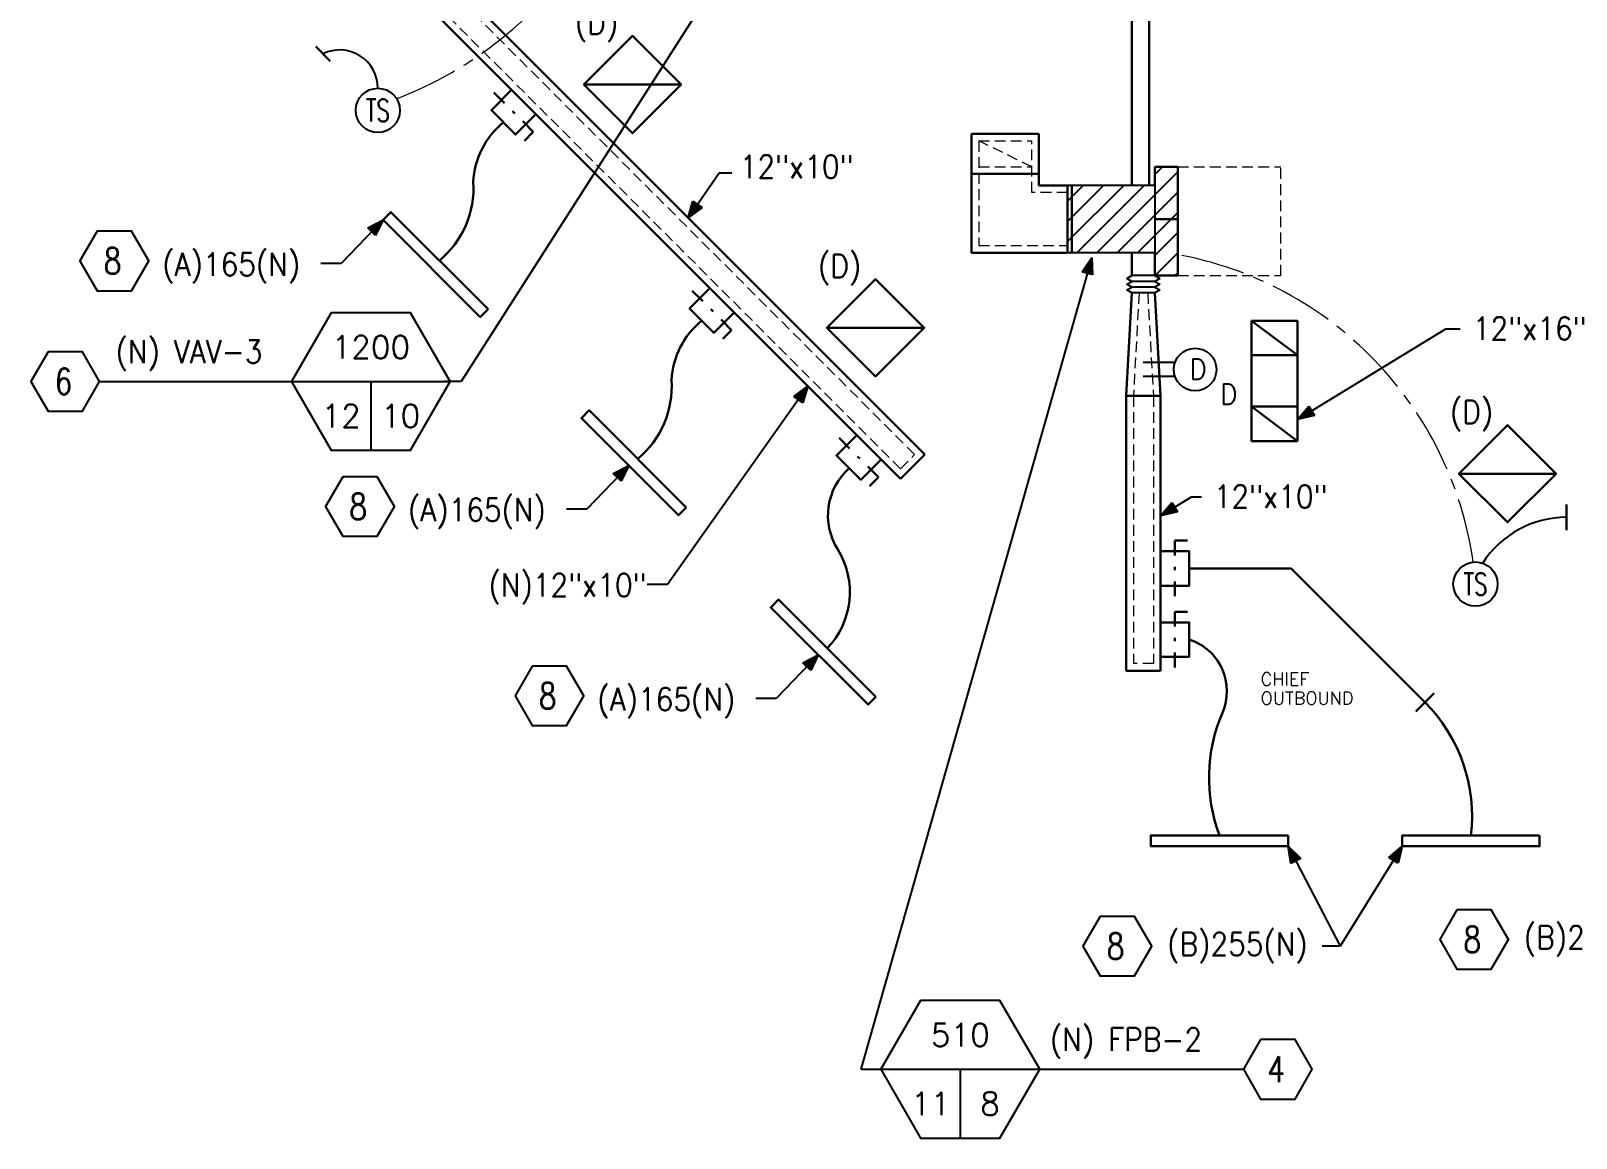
# Model space of a CAD drawing. Header units: inches. Extents: x 51 to 3278, y 66 to 1678.
# Drawn here: x 261 to 800, y 133 to 519 of the extents above; entities that cross this region are included whole.
import ezdxf
from ezdxf.enums import TextEntityAlignment as Align

# ---------------------------------------------------------------- set-up
doc = ezdxf.new("R2010")
doc.units = ezdxf.units.IN
doc.header["$LTSCALE"] = 30
doc.header["$MEASUREMENT"] = 0
for name, pattern in [('CENTER2', [1.125, 0.75, -0.125, 0.125, -0.125]), ('HIDDEN', [0.375, 0.25, -0.125]), ('HIDDEN2', [0.1875, 0.125, -0.0625])]:
    doc.linetypes.add(name, pattern=pattern)
for name, color, linetype, lineweight in [('E-FIRE-NEWW', 1, 'Continuous', 25), ('FLEX', 4, 'Continuous', 25), ('LIN', 4, 'HIDDEN2', 18), ('m-devc-text', 71, 'Continuous', 25), ('M-HATCH', 32, 'Continuous', 25), ('m-hvac-fpbs', 1, 'Continuous', 25), ('M-HVAC-NEWW-DIFF', 6, 'Continuous', 30), ('M-HVAC-NEWW-DUCT', 1, 'Continuous', 30), ('M-HVAC-NEWW-STAT', 3, 'Continuous', 25), ('M-HVAC-NEWW-STAT-WIRE', 2, 'CENTER2', 20), ('M-TEXT', 71, 'Continuous', 25), ('OEQUIP', 241, 'HIDDEN', 20)]:
    doc.layers.add(name, color=color, linetype=linetype, lineweight=lineweight)
doc.layers.add('ROOMNAMES', color=8, linetype='Continuous')
doc.styles.add('18STD', font='simplex.shx', dxfattribs={"height": 9})
doc.styles.add('A', font='SIMPLEX.shx', dxfattribs={"width": 0.9, "height": 8})
doc.styles.get("Standard").update_dxf_attribs({"font": 'simplex.shx'})
doc.dimstyles.get("Standard").update_dxf_attribs({"dimtxt": 0.18, "dimasz": 0.18, "dimexe": 0.18, "dimexo": 0.0625, "dimgap": 0.09, "dimtad": 0, "dimtih": 1, "dimtoh": 1, "dimdec": 4, "dimzin": 0, "dimdsep": 46, "dimtxsty": 'Standard', "dimcen": 0.09, "dimadec": 0, "dimazin": 0, "dimtfac": 1, "dimtdec": 4, "dimtofl": 0, "dimtmove": 0, "dimatfit": 3, "dimfxl": 1, "dimtolj": 1, "dimtzin": 0, "dimarcsym": 0})

# ---------------------------------------------------------------- blocks, each defined once
blk = doc.blocks.new('Hva-Dif06')
at = {"linetype": 'Continuous'}
blk.add_lwpolyline([(48, 3.82), (0, 3.82), (0, 0), (48, 0)], close=True, dxfattribs=at)
blk = doc.blocks.new('std-blk02')
blk.add_lwpolyline([(-0.0548, 0.1103), (-0.1173, 0.0021), (-0.0548, -0.1062), (0.0702, -0.1062), (0.1327, 0.0021), (0.0702, 0.1103)], close=True)
at = {"layer": 'M-TEXT', "width": 0.8}
blk.add_attdef('TYPE', text='', height=0.0938, dxfattribs=at).set_placement((0.0012, 0.0021), align=Align.MIDDLE)
blk = doc.blocks.new('Hva-Duc08')
for p, q in [((0, 0), (0, 1)), ((0, 1), (1, 1)), ((1, 1), (1, 0)), ((1, 0), (0, 0))]:
    blk.add_line(p, q)
at = {"linetype": 'HIDDEN'}
blk.add_line((0, 0), (1, 1), dxfattribs=at)
blk = doc.blocks.new('AHJ')
for p, q in [((-6, 2), (0, 0)), ((-6, -2), (-6, 2)), ((0, 0), (-6, -2))]:
    blk.add_line(p, q)
blk.add_solid([(0, 0), (-6, 2), (-6, -2)])
blk = doc.blocks.new('Hva-Tst03')
at = {"ltscale": 0.35}
blk.add_circle((0, 0), 0.0804, dxfattribs=at)
at = {"layer": 'm-devc-text', "width": 0.7}
blk.add_attdef('TS', text='', height=0.0802, dxfattribs=at).set_placement((0, 0), align=Align.MIDDLE)
blk = doc.blocks.new('Hva-Ret01')
at = {"ltscale": 0.5}
blk.add_lwpolyline([(0, 24), (24, 0), (0, 0), (0, 24), (24, 0), (24, 24)], close=True, dxfattribs=at)
blk = doc.blocks.new('HVA-bkt2')
blk.add_line((0, 0.046875), (0, -0.046875))
blk = doc.blocks.new('Hva-Ftg02')
blk.add_line((-0.1011, 0.0521), (-0.1011, 0.0975))
at = {"linetype": 'Continuous'}
for p, q in [((-0.0469, 0.0521), (-0.1011, 0.0521)), ((0.0059, 0.0521), (-0.0059, 0.0521)), ((0.1011, 0.0521), (0.0469, 0.0521))]:
    blk.add_line(p, q, dxfattribs=at)
blk.add_lwpolyline([(0.0625, 0), (0.0625, 0.1042), (-0.0625, 0.1042), (-0.0625, 0)])
blk = doc.blocks.new('Hva-Std03')
for p, q in [((-0.2887, 0), (0.2887, 0)), ((0, 0), (0, -0.25))]:
    blk.add_line(p, q)
blk.add_lwpolyline([(-0.1443, 0.25), (-0.2887, 0), (-0.1443, -0.25), (0.1443, -0.25), (0.2887, 0), (0.1443, 0.25)], close=True)
for p in [(0, 0.125), (-0.1083, -0.125), (0.1083, -0.125)]:
    blk.add_attdef('#', text='', height=0.0833).set_placement(p, align=Align.MIDDLE)

msp = doc.modelspace()

# ---------------------------------------------------------------- hatches: boundary and pattern name
at = {"layer": 'M-HATCH'}
h = msp.add_hatch(dxfattribs=at)
h.set_pattern_fill('ANSI31', color=256, scale=40, style=0)
h.set_pattern_definition([(45, (-9620.5273, -1693.8004), (-3.535534, 3.535534), [])])
h.paths.add_polyline_path([(653.16, 442.09), (653.16, 434.09), (661.16, 434.09), (661.16, 472.09), (653.16, 472.09), (653.16, 465.59), (622.66, 465.59), (622.66, 442.09)])

# ---------------------------------------------------------------- linework, layer by layer
at = {"layer": 'E-FIRE-NEWW'}
for p, q in [((660.24, 403.72), (649.05, 403.72)), ((660.24, 398.9), (649.05, 398.9))]:
    msp.add_line(p, q, dxfattribs=at)
msp.add_circle((667.22, 401.31), 7.43, dxfattribs=at)
at = {"layer": 'FLEX'}
for p, q in [((643.41, 433.09), (645.16, 434.09)), ((645.16, 432.09), (643.41, 433.09)), ((643.41, 431.09), (645.16, 432.09)), ((653.16, 434.09), (645.16, 434.09)), ((653.16, 432.09), (645.16, 432.09)), ((653.16, 434.09), (654.91, 433.09)), ((654.91, 433.09), (653.16, 432.09)), ((653.16, 432.09), (654.91, 431.09)), ((645.16, 430.09), (643.41, 431.09)), ((643.41, 429.09), (645.16, 430.09)), ((645.16, 428.09), (643.41, 429.09)), ((653.16, 430.09), (645.16, 430.09)), ((653.16, 428.09), (645.16, 428.09)), ((645.16, 428.09), (645.16, 428.09)), ((653.16, 428.09), (645.16, 428.09)), ((654.91, 431.09), (653.16, 430.09)), ((653.16, 430.09), (654.91, 429.09)), ((654.91, 429.09), (653.16, 428.09)), ((653.16, 428.09), (653.16, 428.09))]:
    msp.add_line(p, q, dxfattribs=at)
at = {"layer": 'LIN'}
for p, q in [((564.35, 366.68), (386.87, 544.16)), ((569.3, 371.63), (396.74, 544.19)), ((591.66, 481.09), (610.16, 481.09)), ((591.66, 481.09), (591.66, 444.59)), ((610.16, 472.09), (591.66, 481.09)), ((610.16, 463.09), (610.16, 481.09)), ((591.66, 472.09), (610.16, 472.09)), ((661.16, 472.09), (697.16, 472.09)), ((697.16, 434.09), (697.16, 472.09)), ((622.66, 463.09), (610.16, 463.09)), ((591.66, 444.59), (622.66, 444.59)), ((661.16, 434.09), (697.16, 434.09)), ((647.65, 427.95), (645.65, 391.95)), ((650.66, 427.95), (652.66, 391.95)), ((645.66, 392.09), (645.66, 298.71)), ((652.66, 392.09), (652.66, 298.71)), ((564.35, 366.68), (569.3, 371.63)), ((652.66, 298.71), (645.66, 298.71))]:
    msp.add_line(p, q, dxfattribs=at)
at = {"layer": 'm-hvac-fpbs'}
for p, q in [((653.16, 465.59), (622.66, 465.59)), ((622.66, 465.59), (622.66, 442.09)), ((653.16, 465.59), (653.16, 442.09)), ((653.16, 442.09), (622.66, 442.09))]:
    msp.add_line(p, q, dxfattribs=at)
at = {"layer": 'M-HVAC-NEWW-DUCT'}
for p, q in [((645.16, 586.62), (645.16, 465.59)), ((651.16, 586.62), (651.16, 465.59)), ((572.84, 371.63), (399.24, 545.22)), ((564.35, 363.14), (390.76, 536.74)), ((589.16, 483.59), (589.16, 483.6)), ((589.16, 483.59), (589.16, 442.09)), ((589.16, 483.59), (612.66, 483.59)), ((612.66, 483.59), (589.16, 483.59)), ((612.66, 465.59), (612.66, 483.59)), ((612.66, 469.59), (589.16, 469.59)), ((661.16, 472.09), (653.16, 472.09)), ((653.16, 472.09), (653.16, 465.59)), ((661.16, 472.09), (661.16, 434.09)), ((622.66, 465.59), (612.66, 465.59)), ((622.66, 442.09), (622.66, 465.59)), ((624.16, 465.59), (624.16, 442.09)), ((653.16, 453.84), (661.16, 453.84)), ((589.16, 442.09), (622.66, 442.09)), ((645.16, 442.09), (645.16, 434.09)), ((653.16, 442.09), (653.16, 434.09)), ((661.16, 434.09), (653.16, 434.09)), ((645.16, 428.09), (643.16, 392.09)), ((653.16, 428.09), (655.16, 392.09)), ((686.95, 406.37), (686.95, 388.37)), ((702.95, 406.37), (702.95, 388.37)), ((643.16, 392.09), (643.16, 296.21)), ((655.16, 392.09), (643.16, 392.09)), ((655.16, 392.09), (655.16, 296.21)), ((564.35, 363.14), (572.84, 371.63)), ((665.16, 331.9), (700.76, 331.9)), ((700.76, 331.9), (747.43, 285.23, 0)), ((655.16, 296.21), (643.16, 296.21))]:
    msp.add_line(p, q, dxfattribs=at)
for centre, radius, start, end in [((443.73, 465.4), 28.54, 128.9895, 177.2706), ((382.11, 464.75), 33.18, 309.911, 3.4619), ((512.95, 396.23), 28.54, 128.9895, 177.2706), ((451.33, 395.58), 33.18, 309.911, 3.4619), ((561.08, 350.39), 22.04, 131.5426, 212.4424), ((518.33, 323.71), 28.35, 316.0984, 31.5997), ((659.38, 289.08), 18.92, 336.6175, 72.2237), ((729.2, 258.89), 57.15, 156.6175, 200.5998), ((707.7, 245.48, 0), 56.2, 353.1491, 45)]:
    msp.add_arc(centre, radius, start, end, dxfattribs=at)
at = {"layer": 'M-HVAC-NEWW-STAT-WIRE'}
for centre, radius, start, end in [((338.66, 625.14, 0), 138.58, 291.0554, 0.3422), ((638.18, 316.06), 127.43, 8.1577, 79.8503)]:
    msp.add_arc(centre, radius, start, end, dxfattribs=at)
at = {"layer": 'M-TEXT'}
for p, q in [((284.78, 397.15, 0), (351.75, 397.15, 0)), ((612.96, 157.14, 0), (684.09, 157.14, 0))]:
    msp.add_line(p, q, dxfattribs=at)
for centre, radius, start, end in [((368.61, 499.58, 0), 13.26, 359.5789, 116.2325), ((796.94, 314.92, 0), 34.85, 90.055, 147.2929)]:
    msp.add_arc(centre, radius, start, end, dxfattribs=at)
at = {"layer": 'OEQUIP'}
for p, q in [((661.16, 471.78), (661.47, 472.09)), ((697.01, 434.09), (697.16, 434.24))]:
    msp.add_line(p, q, dxfattribs=at)

# ---------------------------------------------------------------- block references
at = {"layer": 'M-HVAC-NEWW-DIFF'}
for name, p, rotation in [('Hva-Ret01', (470.81, 517.71, 0), 225), ('Hva-Dif06', (383.72, 453.57, 0), 315), ('Hva-Ret01', (555.67, 432.86, 0), 225), ('Hva-Dif06', (452.94, 384.4, 0), 315), ('Hva-Ret01', (776.28, 381.95, 0), 225), ('Hva-Dif06', (519.08, 318.32, 0), 315)]:
    msp.add_blockref(name, p, dxfattribs=dict(at, rotation=rotation))
for p in [(651.71, 234.96, 0), (739.5, 234.96, 0)]:
    msp.add_blockref('Hva-Dif06', p, dxfattribs=at)
at = {"layer": 'M-HVAC-NEWW-DUCT'}
for name, p, xscale, yscale, zscale, rotation in [('HVA-bkt2', (362.75, 511.48, 0), 76.80000000000001, 76.80000000000001, 76.80000000000001, 45.00002526627546), ('Hva-Ftg02', (432.84, 494.65), 95.99999999999993, 95.99999999999993, 95.99999999999993, 134.9997389256284), ('Hva-Ftg02', (502.07, 425.48), 95.99999999999993, 95.99999999999993, 95.99999999999993, 134.9997389256284), ('Hva-Duc08', (686.95, 418.37), 11.99999999999945, 16.00000000000013, 11.99999999999945, 270), ('Hva-Duc08', (686.95, 388.37), 11.99999999999945, 16.00000000000013, 11.99999999999945, 270), ('Hva-Ftg02', (553.33, 374.16), 95.99999999999993, 95.99999999999993, 95.99999999999993, 134.9997389256284), ('HVA-bkt2', (796.9, 349.76, 0), 96, 96, 96, 180.0000015296969), ('Hva-Ftg02', (655.16, 331.9), 96, 96, 96, 270), ('Hva-Ftg02', (655.16, 307.1), 96, 96, 96, 270), ('HVA-bkt2', (747.44, 285.22, 0), 96, 96, 96, 135.0000159410969)]:
    msp.add_blockref(name, p, dxfattribs=dict(at, xscale=xscale, yscale=yscale, zscale=zscale, rotation=rotation))
at = {"layer": 'M-HVAC-NEWW-STAT', "xscale": 96, "yscale": 96, "zscale": 96}
for p in [(381.88, 491.76, 0), (765.07, 326.46, 0)]:
    msp.add_blockref('Hva-Tst03', p, dxfattribs=at).add_auto_attribs({'TS': 'TS'})
at = {"layer": 'M-TEXT', "xscale": 96, "yscale": 96, "zscale": 96}
for p, values in [((289.17, 439.03, 0), {'TYPE': '8'}), ((272.03, 396.95, 0), {'TYPE': '6'}), ((374.92, 353.33, 0), {'TYPE': '8'}), ((441.06, 287.25, 0), {'TYPE': '8'}), ((639.32, 199.91, 0), {'TYPE': '8'}), ((763.86, 202.24, 0), {'TYPE': '8'}), ((695.35, 156.94, 0), {'TYPE': '4'})]:
    msp.add_blockref('std-blk02', p, dxfattribs=at).add_auto_attribs(values)
at = {"layer": 'M-TEXT'}
ref = msp.add_blockref('Hva-Std03', (379.46, 397.15, 0), dxfattribs=dict(at, xscale=96, yscale=96, zscale=96))
ref.add_attrib('#', '1200', dxfattribs={"layer": '0', "height": 8}).set_placement((379.46, 409.15, 0), align=Align.MIDDLE)
ref.add_attrib('#', '12', dxfattribs={"layer": '0', "height": 8}).set_placement((369.07, 385.15, 0), align=Align.MIDDLE)
ref.add_attrib('#', '10', dxfattribs={"layer": '0', "height": 8}).set_placement((389.85, 385.15, 0), align=Align.MIDDLE)
ref = msp.add_blockref('Hva-Std03', (585.24, 157.14, 0), dxfattribs=dict(at, xscale=96, yscale=96, zscale=96))
ref.add_attrib('#', '510', dxfattribs={"layer": '0', "height": 8}).set_placement((585.24, 169.14, 0), align=Align.MIDDLE)
ref.add_attrib('#', '11', dxfattribs={"layer": '0', "height": 8}).set_placement((574.85, 145.14, 0), align=Align.MIDDLE)
ref.add_attrib('#', '8', dxfattribs={"layer": '0', "height": 8}).set_placement((595.63, 145.14, 0), align=Align.MIDDLE)

# ---------------------------------------------------------------- texts
at = {"layer": 'M-HVAC-NEWW-DUCT'}
msp.add_text('RECTANGULAR END CAP                     LP                  Supply              122.000   108.000   122.000   108.000   23.500    23.500    0.0       0.00000   0.0       0.0       1.0       LEFT                ', height=0.00001, rotation=90, dxfattribs=at).set_placement((589.16, 483.59))
at = {"layer": 'M-TEXT', "style": 'A', "width": 0.9}
for s, height, p in [('(D)', 8, (450.72, 518.29, 0)), ('12"x10"', 8, (508.25, 468.11)), ('(A)165(N)', 8, (306.66, 434.07, 0)), ('(D)', 8, (535.58, 433.44, 0)), ('12"x16"', 8, (764.16, 411.65)), ('(N) VAV-3', 8, (290.38, 403.57, 0)), ('D', 7.2, (665.33, 397.86)), ('D', 7.2, (676.04, 389.08)), ('(D)', 8, (756.19, 382.53, 0)), ('(A)165(N)', 8, (392.41, 348.38, 0)), ('12"x10"', 8, (673.72, 353.01)), ('(N)12"x10"', 8, (420.56, 322.09)), ('(A)165(N)', 8, (458.55, 282.29, 0)), ('(B)255(N)', 8, (657.46, 196.85, 0)), ('(B)240(N)', 8, (781.99, 199.18, 0)), ('(N) FPB-2', 8, (616.57, 163.56, 0))]:
    msp.add_text(s, height=height, dxfattribs=at).set_placement(p)
at = {"layer": 'ROOMNAMES', "color": 7, "linetype": 'Continuous', "style": '18STD'}
for s, p in [('CHIEF ', (690.1, 291.05, 0)), ('OUTBOUND', (690.1, 284.41, 0))]:
    msp.add_text(s, height=4.5, dxfattribs=at).set_placement(p)

# ---------------------------------------------------------------- leaders
at = {"layer": 'M-TEXT'}
for points in [[(617.75, 720.41, 0), (411, 397.15, 0), (405.17, 397.15, 0)], [(490.23, 454.23), (501, 470), (505.5, 470)], [(383.72, 453.57, 0), (369.12, 438.34, 0), (361.98, 438.34, 0)], [(631.15, 440.47, 0), (550.47, 157.14, 0), (557.53, 157.14, 0)], [(702.95, 383.9), (754.74, 415.58), (759.77, 415.58)], [(532, 395.49), (483.02, 326.36), (475.88, 326.36)], [(469.47, 367.88, 0), (454.87, 352.64, 0), (447.73, 352.64, 0)], [(655.16, 350.29), (665.99, 356.9), (669.48, 356.9)], [(535.61, 301.79, 0), (521.01, 286.56, 0), (513.87, 286.56, 0)], [(699.71, 234.96, 0), (717.83, 200.11, 0), (711.54, 200.11, 0)], [(739.5, 234.96, 0), (717.83, 200.11, 0), (711.54, 200.11, 0)]]:
    msp.add_leader(points, dimstyle='Standard', override={"dimscale": 96, "dimasz": 0.01, "dimldrblk": 'AHJ'}, dxfattribs=at)

doc.saveas('drawing.dxf')
